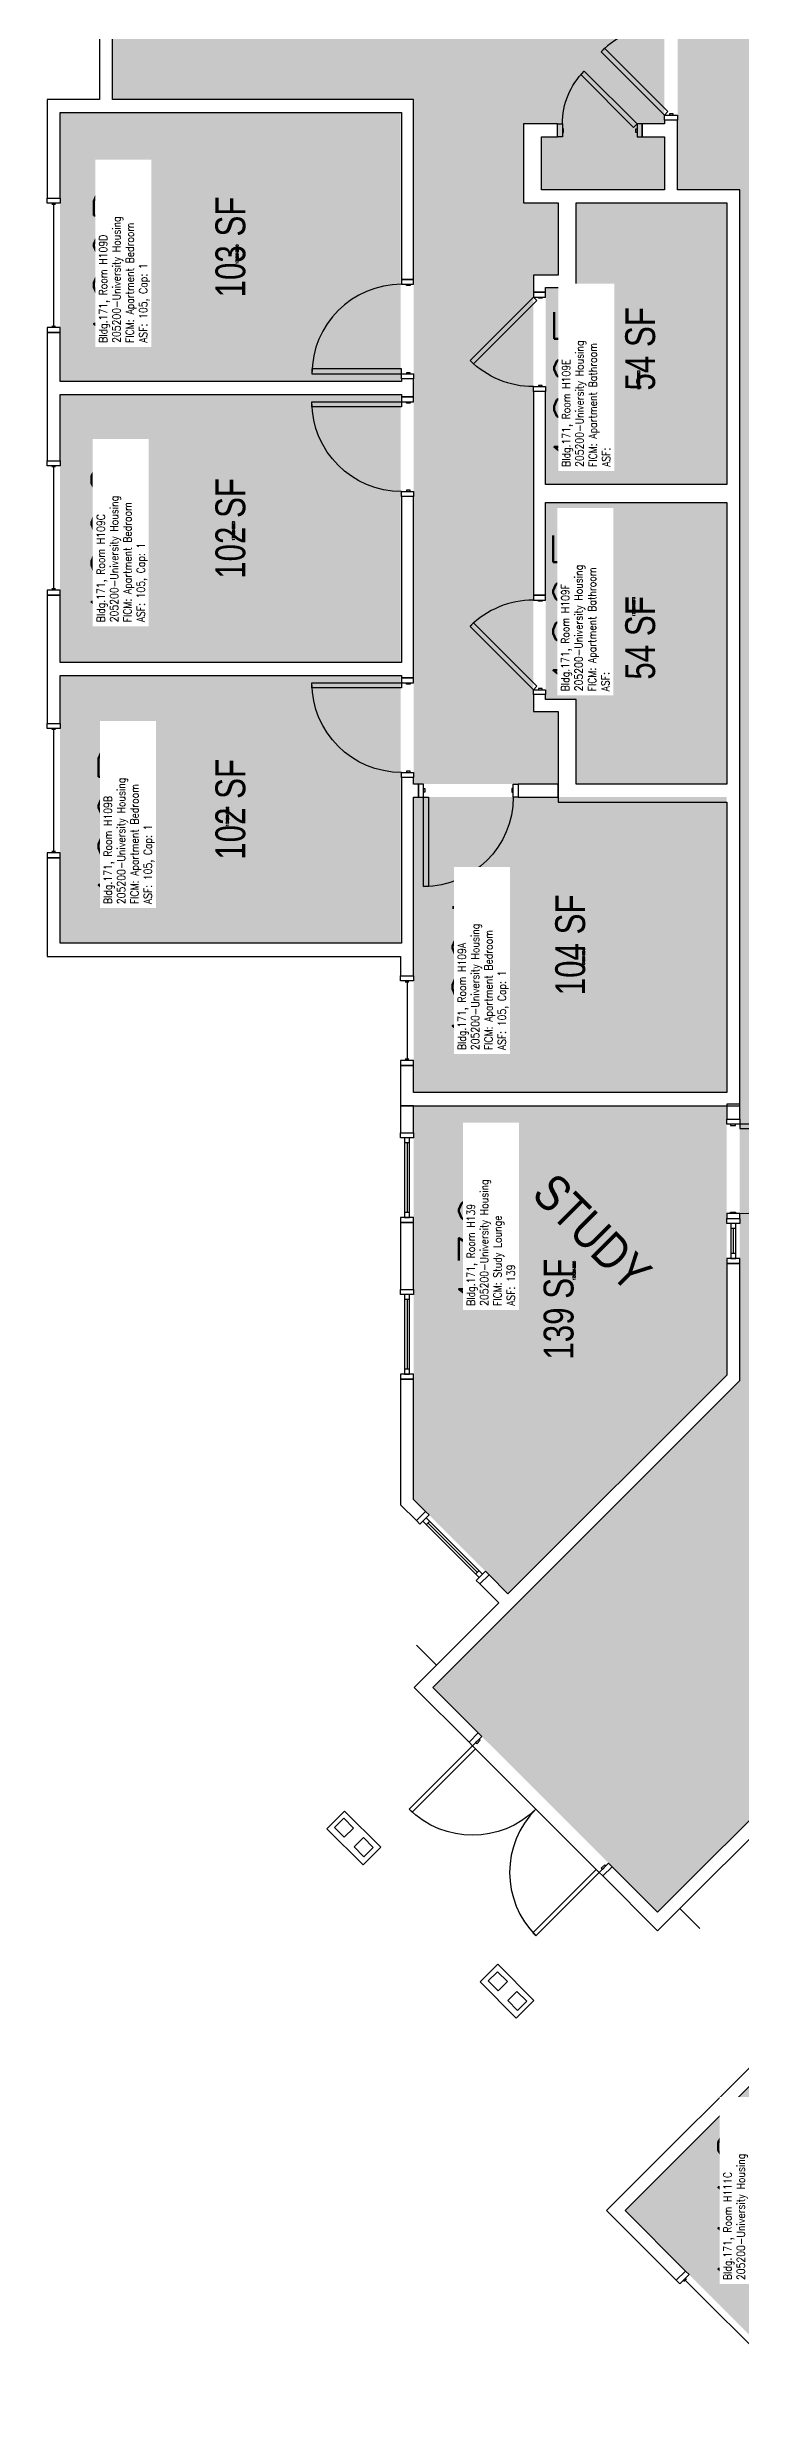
# Model space of a CAD drawing. Header units: inches. Extents: x -183 to 3698, y -798 to 1721.
# Drawn here: x 1087 to 1366, y 82 to 1028 of the extents above; entities that cross this region are included whole.
import ezdxf
from ezdxf.enums import TextEntityAlignment as Align

# ---------------------------------------------------------------- set-up
doc = ezdxf.new("R2010")
doc.units = ezdxf.units.IN
doc.header["$LTSCALE"] = 96
doc.header["$MEASUREMENT"] = 0
for name, color, linetype in [('A-AREA-IDEN', 1, 'Continuous'), ('A-DOOR', 2, 'Continuous'), ('A-GLAZ', 1, 'Continuous'), ('A-IDEN-RNUM', 7, 'Continuous'), ('A-IDEN-SNUM', 4, 'Continuous'), ('A-IDEN-VNUM', 4, 'Continuous'), ('A-WALL', 5, 'Continuous'), ('AREA-TEXT', 3, 'Continuous'), ('Rooms-Category-Color', 7, 'Continuous'), ('Rooms-College-Color', 7, 'Continuous'), ('Rooms-Department-Color', 7, 'Continuous'), ('Rooms-Division-Color', 7, 'Continuous'), ('Rooms-Information', 7, 'Continuous')]:
    doc.layers.add(name, color=color, linetype=linetype)
doc.styles.add('AREA', font='arial.ttf', dxfattribs={"width": 0.75, "height": 12})
doc.styles.add('ROOMSNUMBER', font='txt.shx', dxfattribs={"height": 0.03})
doc.styles.add('ROOMVNUMBER', font='simplex.shx', dxfattribs={"width": 0.85})
doc.styles.get("Standard").update_dxf_attribs({"font": 'ARIALN.TTF'})

msp = doc.modelspace()

# ---------------------------------------------------------------- hatches: boundary and pattern name
at = {"layer": 'Rooms-Category-Color', "true_color": 0x728ef3}
for points in [[(1234.19, 731.62), (1234.19, 1006.63), (1113.19, 1006.63), (1113.19, 1142.13), (1229.81, 1142.13), (1229.81, 1057.98), (1334.94, 1057.98), (1334.94, 996.86), (1325.99, 996.86), (1325.99, 991.61), (1334.94, 991.61), (1334.94, 970.41), (1285.56, 970.41), (1285.56, 991.61), (1291.99, 991.61), (1291.99, 996.86), (1278.31, 996.86), (1278.31, 965.16), (1292.19, 965.16), (1292.19, 936.41), (1282.31, 936.41), (1282.31, 760.38), (1292.19, 760.38), (1292.19, 731.62)], [(1092.19, 893.37), (1092.19, 1001.37), (1228.94, 1001.37), (1228.94, 893.37), (1092.63, 893.39)], [(1359.94, 852.03), (1359.94, 965.16), (1299.44, 965.16), (1299.44, 931.16), (1287.19, 931.16), (1287.19, 852.02)], [(1092.19, 780.5), (1092.19, 888.12), (1228.93, 888.14), (1228.94, 780.5), (1092.63, 780.51)], [(1287.19, 765.64), (1287.19, 844.77), (1359.94, 844.77), (1359.94, 731.64), (1299.44, 731.62), (1299.44, 765.62)], [(1092.19, 775.25), (1092.19, 667.62), (1228.94, 667.62), (1228.93, 775.26), (1092.63, 775.26)], [(1359.94, 607.64), (1234.19, 607.62), (1234.19, 726.37), (1359.94, 726.37)], [(1234.19, 602.38), (1359.94, 602.38), (1359.94, 494.17), (1272.08, 406.31), (1234.19, 444.2)], [(1395.2, 82.38), (1319.09, 158.48), (1415.79, 255.18), (1491.89, 179.06), (1395.52, 82.68)]]:
    msp.add_hatch(color=171, dxfattribs=at).paths.add_polyline_path(points)
at = {"layer": 'Rooms-Category-Color', "true_color": 0xadadad}
for points in [[(1461.19, 1142.75), (1365.19, 1142.75), (1365.19, 1052.73), (1340.19, 1052.73), (1340.19, 970.41), (1365.19, 970.41), (1365.19, 603), (1461.19, 603), (1461.19, 970.41), (1486.19, 970.41), (1486.19, 1052.73), (1461.19, 1052.73)], [(1241.85, 368.66), (1332.19, 278.33), (1592.19, 538.33), (1592.19, 602.38), (1365.19, 603), (1365.19, 491.99)]]:
    msp.add_hatch(color=253, dxfattribs=at).paths.add_polyline_path(points)
at = {"layer": 'Rooms-College-Color', "true_color": 0xadadad}
for points in [[(1234.19, 731.62), (1234.19, 1006.63), (1113.19, 1006.63), (1113.19, 1142.13), (1229.81, 1142.13), (1229.81, 1057.98), (1334.94, 1057.98), (1334.94, 996.86), (1325.99, 996.86), (1325.99, 991.61), (1334.94, 991.61), (1334.94, 970.41), (1285.56, 970.41), (1285.56, 991.61), (1291.99, 991.61), (1291.99, 996.86), (1278.31, 996.86), (1278.31, 965.16), (1292.19, 965.16), (1292.19, 936.41), (1282.31, 936.41), (1282.31, 760.38), (1292.19, 760.38), (1292.19, 731.62)], [(1461.19, 1142.75), (1365.19, 1142.75), (1365.19, 1052.73), (1340.19, 1052.73), (1340.19, 970.41), (1365.19, 970.41), (1365.19, 603), (1461.19, 603), (1461.19, 970.41), (1486.19, 970.41), (1486.19, 1052.73), (1461.19, 1052.73)], [(1092.19, 893.37), (1092.19, 1001.37), (1228.94, 1001.37), (1228.94, 893.37), (1092.63, 893.39)], [(1359.94, 852.03), (1359.94, 965.16), (1299.44, 965.16), (1299.44, 931.16), (1287.19, 931.16), (1287.19, 852.02)], [(1092.19, 780.5), (1092.19, 888.12), (1228.93, 888.14), (1228.94, 780.5), (1092.63, 780.51)], [(1287.19, 765.64), (1287.19, 844.77), (1359.94, 844.77), (1359.94, 731.64), (1299.44, 731.62), (1299.44, 765.62)], [(1092.19, 775.25), (1092.19, 667.62), (1228.94, 667.62), (1228.93, 775.26), (1092.63, 775.26)], [(1359.94, 607.64), (1234.19, 607.62), (1234.19, 726.37), (1359.94, 726.37)], [(1234.19, 602.38), (1359.94, 602.38), (1359.94, 494.17), (1272.08, 406.31), (1234.19, 444.2)], [(1241.85, 368.66), (1332.19, 278.33), (1592.19, 538.33), (1592.19, 602.38), (1365.19, 603), (1365.19, 491.99)], [(1395.2, 82.38), (1319.09, 158.48), (1415.79, 255.18), (1491.89, 179.06), (1395.52, 82.68)]]:
    msp.add_hatch(color=253, dxfattribs=at).paths.add_polyline_path(points)
at = {"layer": 'Rooms-Department-Color', "true_color": 0x604aed}
for points in [[(1234.19, 731.62), (1234.19, 1006.63), (1113.19, 1006.63), (1113.19, 1142.13), (1229.81, 1142.13), (1229.81, 1057.98), (1334.94, 1057.98), (1334.94, 996.86), (1325.99, 996.86), (1325.99, 991.61), (1334.94, 991.61), (1334.94, 970.41), (1285.56, 970.41), (1285.56, 991.61), (1291.99, 991.61), (1291.99, 996.86), (1278.31, 996.86), (1278.31, 965.16), (1292.19, 965.16), (1292.19, 936.41), (1282.31, 936.41), (1282.31, 760.38), (1292.19, 760.38), (1292.19, 731.62)], [(1092.19, 893.37), (1092.19, 1001.37), (1228.94, 1001.37), (1228.94, 893.37), (1092.63, 893.39)], [(1359.94, 852.03), (1359.94, 965.16), (1299.44, 965.16), (1299.44, 931.16), (1287.19, 931.16), (1287.19, 852.02)], [(1092.19, 780.5), (1092.19, 888.12), (1228.93, 888.14), (1228.94, 780.5), (1092.63, 780.51)], [(1287.19, 765.64), (1287.19, 844.77), (1359.94, 844.77), (1359.94, 731.64), (1299.44, 731.62), (1299.44, 765.62)], [(1092.19, 775.25), (1092.19, 667.62), (1228.94, 667.62), (1228.93, 775.26), (1092.63, 775.26)], [(1359.94, 607.64), (1234.19, 607.62), (1234.19, 726.37), (1359.94, 726.37)], [(1234.19, 602.38), (1359.94, 602.38), (1359.94, 494.17), (1272.08, 406.31), (1234.19, 444.2)], [(1395.2, 82.38), (1319.09, 158.48), (1415.79, 255.18), (1491.89, 179.06), (1395.52, 82.68)]]:
    msp.add_hatch(color=173, dxfattribs=at).paths.add_polyline_path(points)
at = {"layer": 'Rooms-Department-Color', "true_color": 0xacacac}
for points in [[(1461.19, 1142.75), (1365.19, 1142.75), (1365.19, 1052.73), (1340.19, 1052.73), (1340.19, 970.41), (1365.19, 970.41), (1365.19, 603), (1461.19, 603), (1461.19, 970.41), (1486.19, 970.41), (1486.19, 1052.73), (1461.19, 1052.73)], [(1241.85, 368.66), (1332.19, 278.33), (1592.19, 538.33), (1592.19, 602.38), (1365.19, 603), (1365.19, 491.99)]]:
    msp.add_hatch(color=253, dxfattribs=at).paths.add_polyline_path(points)
at = {"layer": 'Rooms-Division-Color', "true_color": 0x604aed}
for points in [[(1234.19, 731.62), (1234.19, 1006.63), (1113.19, 1006.63), (1113.19, 1142.13), (1229.81, 1142.13), (1229.81, 1057.98), (1334.94, 1057.98), (1334.94, 996.86), (1325.99, 996.86), (1325.99, 991.61), (1334.94, 991.61), (1334.94, 970.41), (1285.56, 970.41), (1285.56, 991.61), (1291.99, 991.61), (1291.99, 996.86), (1278.31, 996.86), (1278.31, 965.16), (1292.19, 965.16), (1292.19, 936.41), (1282.31, 936.41), (1282.31, 760.38), (1292.19, 760.38), (1292.19, 731.62)], [(1092.19, 893.37), (1092.19, 1001.37), (1228.94, 1001.37), (1228.94, 893.37), (1092.63, 893.39)], [(1359.94, 852.03), (1359.94, 965.16), (1299.44, 965.16), (1299.44, 931.16), (1287.19, 931.16), (1287.19, 852.02)], [(1092.19, 780.5), (1092.19, 888.12), (1228.93, 888.14), (1228.94, 780.5), (1092.63, 780.51)], [(1287.19, 765.64), (1287.19, 844.77), (1359.94, 844.77), (1359.94, 731.64), (1299.44, 731.62), (1299.44, 765.62)], [(1092.19, 775.25), (1092.19, 667.62), (1228.94, 667.62), (1228.93, 775.26), (1092.63, 775.26)], [(1359.94, 607.64), (1234.19, 607.62), (1234.19, 726.37), (1359.94, 726.37)], [(1234.19, 602.38), (1359.94, 602.38), (1359.94, 494.17), (1272.08, 406.31), (1234.19, 444.2)], [(1395.2, 82.38), (1319.09, 158.48), (1415.79, 255.18), (1491.89, 179.06), (1395.52, 82.68)]]:
    msp.add_hatch(color=173, dxfattribs=at).paths.add_polyline_path(points)
at = {"layer": 'Rooms-Division-Color', "true_color": 0xadadad}
for points in [[(1461.19, 1142.75), (1365.19, 1142.75), (1365.19, 1052.73), (1340.19, 1052.73), (1340.19, 970.41), (1365.19, 970.41), (1365.19, 603), (1461.19, 603), (1461.19, 970.41), (1486.19, 970.41), (1486.19, 1052.73), (1461.19, 1052.73)], [(1241.85, 368.66), (1332.19, 278.33), (1592.19, 538.33), (1592.19, 602.38), (1365.19, 603), (1365.19, 491.99)]]:
    msp.add_hatch(color=253, dxfattribs=at).paths.add_polyline_path(points)

# ---------------------------------------------------------------- linework, layer by layer
at = {"layer": 'A-DOOR'}
for p, q in [((1359.94, 595), (1359.94, 597)), ((1359.94, 597), (1365.19, 597)), ((1365.19, 597), (1365.19, 595)), ((1365.19, 595), (1359.94, 595)), ((1361.44, 595), (1361.44, 594.38)), ((1363.44, 595), (1361.44, 595)), ((1361.44, 594.38), (1363.44, 594.38)), ((1363.44, 594.38), (1363.44, 595)), ((1365.19, 595), (1365.19, 593.25)), ((1401.19, 595), (1365.19, 595)), ((1365.19, 593.25), (1401.19, 593.25)), ((1359.94, 559), (1359.94, 557)), ((1365.19, 559), (1359.94, 559)), ((1361.44, 559), (1361.44, 559.63)), ((1361.44, 559.63), (1363.44, 559.63)), ((1363.44, 559), (1361.44, 559)), ((1363.44, 559.63), (1363.44, 559)), ((1365.19, 557), (1365.19, 559)), ((1359.94, 557), (1365.19, 557)), ((1260.15, 350.36), (1256.44, 346.65)), ((1261.56, 348.95), (1260.15, 350.36)), ((1232.39, 319.78), (1257.85, 345.24)), ((1259.09, 344), (1233.63, 318.54)), ((1256.44, 346.65), (1257.85, 345.24)), ((1257.85, 345.24), (1261.56, 348.95)), ((1257.85, 345.24), (1308.76, 294.32)), ((1257.85, 345.24), (1259.09, 344)), ((1259.09, 346.47), (1260.5, 347.89)), ((1259.53, 346.03), (1259.09, 346.47)), ((1260.94, 347.45), (1259.53, 346.03)), ((1260.5, 347.89), (1260.94, 347.45)), ((1233.63, 318.54), (1232.39, 319.78)), ((1307.53, 295.56), (1282.07, 270.11)), ((1283.31, 268.87), (1308.76, 294.32)), ((1308.76, 294.32), (1307.53, 295.56)), ((1308.76, 294.32), (1312.47, 298.04)), ((1310.18, 292.91), (1308.76, 294.32)), ((1310.97, 297.42), (1309.56, 296)), ((1309.56, 296), (1310, 295.56)), ((1310, 295.56), (1311.41, 296.98)), ((1313.89, 296.62), (1310.18, 292.91)), ((1311.41, 296.98), (1310.97, 297.42)), ((1312.47, 298.04), (1313.89, 296.62)), ((1282.07, 270.11), (1283.31, 268.87))]:
    msp.add_line(p, q, dxfattribs=at)
for points in [[(1334.94, 1000.34), (1336.35, 1001.76), (1310.9, 1027.21), (1309.48, 1025.8)], [(1323.94, 996.86), (1322.52, 995.44), (1301.31, 1016.66), (1302.73, 1018.07)], [(1293.94, 991.61), (1291.94, 991.61), (1291.94, 996.86), (1293.94, 996.86)], [(1293.94, 993.36), (1294.44, 993.36), (1294.44, 994.86), (1293.94, 994.86)], [(1323.94, 993.36), (1323.44, 993.36), (1323.44, 994.86), (1323.94, 994.86)], [(1323.94, 991.61), (1325.94, 991.61), (1325.94, 996.86), (1323.94, 996.86)], [(1340.19, 1000.34), (1340.19, 998.34), (1334.94, 998.34), (1334.94, 1000.34)], [(1338.44, 1000.34), (1338.44, 1000.84), (1336.94, 1000.84), (1336.94, 1000.34)], [(1234.19, 932.38), (1234.19, 934.38), (1229.31, 934.38), (1229.31, 932.38)], [(1232.81, 932.38), (1232.81, 931.88), (1231.31, 931.88), (1231.31, 932.38)], [(1282.31, 927.27), (1283.73, 925.85), (1258.27, 900.4), (1256.86, 901.81)], [(1287.19, 927.27), (1287.19, 929.27), (1282.31, 929.27), (1282.31, 927.27)], [(1285.81, 927.27), (1285.81, 926.77), (1284.31, 926.77), (1284.31, 927.27)], [(1229.31, 896.38), (1229.31, 898.38), (1193.31, 898.38), (1193.31, 896.38)], [(1234.19, 896.38), (1234.19, 894.38), (1229.31, 894.38), (1229.31, 896.38)], [(1232.81, 896.38), (1232.81, 896.88), (1231.31, 896.88), (1231.31, 896.38)], [(1287.19, 891.27), (1287.19, 889.27), (1282.31, 889.27), (1282.31, 891.27)], [(1285.81, 891.27), (1285.81, 891.77), (1284.31, 891.77), (1284.31, 891.27)], [(1229.31, 885.12), (1229.31, 883.12), (1193.31, 883.12), (1193.31, 885.12)], [(1234.19, 885.12), (1234.19, 887.12), (1229.31, 887.12), (1229.31, 885.12)], [(1232.81, 885.12), (1232.81, 884.62), (1231.31, 884.62), (1231.31, 885.12)], [(1234.19, 849.12), (1234.19, 847.12), (1229.31, 847.12), (1229.31, 849.12)], [(1232.81, 849.12), (1232.81, 849.62), (1231.31, 849.62), (1231.31, 849.12)], [(1287.19, 805.52), (1287.19, 807.52), (1282.31, 807.52), (1282.31, 805.52)], [(1285.81, 805.52), (1285.81, 805.02), (1284.31, 805.02), (1284.31, 805.52)], [(1282.31, 769.52), (1283.73, 770.93), (1258.27, 796.39), (1256.86, 794.97)], [(1229.31, 772.25), (1229.31, 770.25), (1193.31, 770.25), (1193.31, 772.25)], [(1234.19, 772.25), (1234.19, 774.25), (1229.31, 774.25), (1229.31, 772.25)], [(1232.81, 772.25), (1232.81, 771.75), (1231.31, 771.75), (1231.31, 772.25)], [(1287.19, 769.52), (1287.19, 767.52), (1282.31, 767.52), (1282.31, 769.52)], [(1285.81, 769.52), (1285.81, 770.02), (1284.31, 770.02), (1284.31, 769.52)], [(1234.19, 736.25), (1234.19, 734.25), (1229.31, 734.25), (1229.31, 736.25)], [(1232.81, 736.25), (1232.81, 736.75), (1231.31, 736.75), (1231.31, 736.25)], [(1238.19, 731.62), (1236.19, 731.62), (1236.19, 726.37), (1238.19, 726.37)], [(1238.19, 729.88), (1238.69, 729.88), (1238.69, 728.38), (1238.19, 728.38)], [(1274.19, 729.88), (1273.69, 729.88), (1273.69, 728.38), (1274.19, 728.38)], [(1274.19, 731.62), (1276.19, 731.62), (1276.19, 726.37), (1274.19, 726.37)], [(1238.19, 726.37), (1240.19, 726.37), (1240.19, 690.38), (1238.19, 690.38)]]:
    msp.add_lwpolyline(points, close=True, dxfattribs=at)
for centre, start, end in [((1334.94, 1000.34), 90, 135), ((1229.31, 896.38), 90, 180), ((1282.31, 769.52), 90, 135), ((1365.19, 595), 270, 0), ((1308.76, 294.32), 135, 225)]:
    msp.add_arc(centre, 36, start, end, dxfattribs=at)
at = {"layer": 'A-DOOR', "extrusion": (0, 0, -1)}
for centre, radius, start, end in [((-1323.94, 996.86), 30, 0, 45), ((-1282.31, 927.27), 36, 270, 315), ((-1229.31, 885.12), 36, 270, 0), ((-1229.31, 772.25), 36, 270, 0), ((-1238.19, 726.37), 36, 180, 270), ((-1257.85, 345.24), 36, 225, 315)]:
    msp.add_arc(centre, radius, start, end, dxfattribs=at)
at = {"layer": 'A-GLAZ'}
for p, q in [((1090.31, 964.47), (1088.81, 964.47)), ((1089.56, 964.47), (1089.56, 915.47)), ((1090.31, 915.47), (1088.81, 915.47)), ((1090.31, 859), (1088.81, 859)), ((1089.56, 859), (1089.56, 810)), ((1090.31, 810), (1088.81, 810)), ((1090.31, 753.47), (1088.81, 753.47)), ((1089.56, 753.47), (1089.56, 704.47)), ((1090.31, 704.47), (1088.81, 704.47)), ((1232.31, 652.01), (1230.81, 652.01)), ((1231.56, 652.01), (1231.56, 621.01)), ((1232.31, 621.01), (1230.81, 621.01)), ((1228.94, 589.51), (1228.94, 591.51)), ((1228.94, 591.51), (1234.19, 591.51)), ((1234.19, 589.51), (1228.94, 589.51)), ((1232.56, 589.51), (1230.56, 589.51)), ((1230.56, 589.51), (1230.56, 557.51)), ((1232.56, 587.51), (1230.56, 587.51)), ((1231.56, 587.51), (1231.56, 559.51)), ((1232.56, 557.51), (1232.56, 589.51)), ((1234.19, 591.51), (1234.19, 589.51)), ((1232.56, 559.51), (1230.56, 559.51)), ((1228.94, 557.51), (1228.94, 555.51)), ((1234.19, 557.51), (1228.94, 557.51)), ((1228.94, 555.51), (1234.19, 555.51)), ((1230.56, 557.51), (1232.56, 557.51)), ((1234.19, 555.51), (1234.19, 557.51)), ((1359.94, 555), (1359.94, 557)), ((1359.94, 557), (1365.19, 557)), ((1365.19, 555), (1359.94, 555)), ((1363.56, 555), (1361.56, 555)), ((1361.56, 555), (1361.56, 541)), ((1363.56, 553), (1361.56, 553)), ((1362.56, 553), (1362.56, 543)), ((1363.56, 541), (1363.56, 555)), ((1365.19, 557), (1365.19, 555)), ((1359.94, 541), (1359.94, 539)), ((1365.19, 541), (1359.94, 541)), ((1359.94, 539), (1365.19, 539)), ((1363.56, 543), (1361.56, 543)), ((1361.56, 541), (1363.56, 541)), ((1365.19, 539), (1365.19, 541)), ((1228.94, 526.51), (1228.94, 528.51)), ((1228.94, 528.51), (1234.19, 528.51)), ((1234.19, 526.51), (1228.94, 526.51)), ((1232.56, 526.51), (1230.56, 526.51)), ((1230.56, 526.51), (1230.56, 494.51)), ((1232.56, 524.51), (1230.56, 524.51)), ((1231.56, 524.51), (1231.56, 496.51)), ((1232.56, 494.51), (1232.56, 526.51)), ((1234.19, 528.51), (1234.19, 526.51)), ((1228.94, 494.51), (1228.94, 492.51)), ((1234.19, 494.51), (1228.94, 494.51)), ((1228.94, 492.51), (1234.19, 492.51)), ((1232.56, 496.51), (1230.56, 496.51)), ((1230.56, 494.51), (1232.56, 494.51)), ((1234.19, 492.51), (1234.19, 494.51)), ((1235.29, 435.68), (1239, 439.39)), ((1236.71, 434.26), (1235.29, 435.68)), ((1240.42, 437.98), (1236.71, 434.26)), ((1239.27, 436.83), (1237.85, 435.41)), ((1237.85, 435.41), (1260.48, 412.78)), ((1239, 439.39), (1240.42, 437.98)), ((1261.9, 414.2), (1239.27, 436.83)), ((1240.68, 435.41), (1239.27, 434)), ((1239.98, 434.71), (1259.77, 414.91)), ((1260.48, 415.61), (1259.07, 414.2)), ((1263.05, 415.35), (1259.33, 411.64)), ((1259.33, 411.64), (1260.75, 410.22)), ((1260.48, 412.78), (1261.9, 414.2)), ((1260.75, 410.22), (1264.46, 413.93)), ((1264.46, 413.93), (1263.05, 415.35)), ((1343.83, 131.09), (1342.77, 130.03)), ((1377.95, 95.91), (1343.3, 130.56))]:
    msp.add_line(p, q, dxfattribs=at)
for points in [[(1086.94, 964.97), (1086.94, 966.97), (1092.19, 966.97), (1092.19, 964.97)], [(1086.94, 914.97), (1086.94, 912.97), (1092.19, 912.97), (1092.19, 914.97)], [(1086.94, 859.5), (1086.94, 861.5), (1092.19, 861.5), (1092.19, 859.5)], [(1086.94, 809.5), (1086.94, 807.5), (1092.19, 807.5), (1092.19, 809.5)], [(1086.94, 753.97), (1086.94, 755.97), (1092.19, 755.97), (1092.19, 753.97)], [(1086.94, 703.97), (1086.94, 701.97), (1092.19, 701.97), (1092.19, 703.97)], [(1228.94, 652.51), (1228.94, 654.51), (1234.19, 654.51), (1234.19, 652.51)], [(1228.94, 620.51), (1228.94, 618.51), (1234.19, 618.51), (1234.19, 620.51)], [(1341.09, 129.06), (1339.68, 130.47), (1343.39, 134.18), (1344.81, 132.77)]]:
    msp.add_lwpolyline(points, close=True, dxfattribs=at)
at = {"layer": 'A-WALL'}
for p, q in [((1107.94, 1038), (1107.94, 1006.63)), ((1113.19, 1006.63), (1113.19, 1038)), ((1086.94, 1006.63), (1086.94, 966.97)), ((1107.94, 1006.63), (1086.94, 1006.63)), ((1234.19, 1006.63), (1113.19, 1006.63)), ((1234.19, 934.38), (1234.19, 1006.63)), ((1092.19, 966.97), (1092.19, 1001.37)), ((1092.19, 1001.37), (1229.31, 1001.37)), ((1229.31, 1001.37), (1229.31, 934.38)), ((1278.31, 996.86), (1278.31, 965.16)), ((1291.94, 996.86), (1278.31, 996.86)), ((1291.94, 991.61), (1291.94, 996.86)), ((1334.94, 996.86), (1325.94, 996.86)), ((1325.94, 996.86), (1325.94, 991.61)), ((1334.94, 998.34), (1334.94, 996.86)), ((1340.19, 998.34), (1334.94, 998.34)), ((1340.19, 970.41), (1340.19, 998.34)), ((1285.56, 970.41), (1285.56, 991.61)), ((1285.56, 991.61), (1291.94, 991.61)), ((1325.94, 991.61), (1334.94, 991.61)), ((1334.94, 991.61), (1334.94, 970.41)), ((1086.94, 966.97), (1092.19, 966.97)), ((1278.31, 965.16), (1292.19, 965.16)), ((1334.94, 970.41), (1285.56, 970.41)), ((1292.19, 965.16), (1292.19, 936.03)), ((1299.44, 931.16), (1299.44, 965.16)), ((1299.44, 965.16), (1359.94, 965.16)), ((1365.19, 970.41), (1340.19, 970.41)), ((1359.94, 965.16), (1359.94, 852.02)), ((1365.19, 731), (1365.19, 970.41)), ((1282.31, 936.03), (1282.31, 929.27)), ((1292.19, 936.03), (1282.31, 936.03)), ((1229.31, 934.38), (1234.19, 934.38)), ((1282.31, 929.27), (1287.19, 929.27)), ((1287.19, 929.27), (1287.19, 931.16)), ((1287.19, 931.16), (1299.44, 931.16)), ((1086.94, 912.97), (1086.94, 861.5)), ((1092.19, 912.97), (1086.94, 912.97)), ((1092.19, 893.37), (1092.19, 912.97)), ((1229.31, 893.37), (1092.19, 893.37)), ((1229.31, 894.38), (1229.31, 893.37)), ((1234.19, 894.38), (1229.31, 894.38)), ((1234.19, 887.12), (1234.19, 894.38)), ((1282.31, 889.27), (1282.31, 807.52)), ((1287.19, 889.27), (1282.31, 889.27)), ((1287.19, 852.02), (1287.19, 889.27)), ((1092.19, 861.5), (1092.19, 888.12)), ((1092.19, 888.12), (1229.31, 888.12)), ((1229.31, 888.12), (1229.31, 887.12)), ((1229.31, 887.12), (1234.19, 887.12)), ((1086.94, 861.5), (1092.19, 861.5)), ((1359.94, 852.02), (1287.19, 852.02)), ((1229.31, 847.12), (1229.31, 780.5)), ((1234.19, 847.12), (1229.31, 847.12)), ((1234.19, 774.25), (1234.19, 847.12)), ((1287.19, 807.52), (1287.19, 844.77)), ((1287.19, 844.77), (1359.94, 844.77)), ((1359.94, 844.77), (1359.94, 731.62)), ((1092.19, 807.5), (1086.94, 807.5)), ((1086.94, 807.5), (1086.94, 755.97)), ((1092.19, 780.5), (1092.19, 807.5)), ((1282.31, 807.52), (1287.19, 807.52)), ((1229.31, 780.5), (1092.19, 780.5)), ((1092.19, 775.25), (1229.31, 775.25)), ((1092.19, 755.97), (1092.19, 775.25)), ((1229.31, 775.25), (1229.31, 774.25)), ((1229.31, 774.25), (1234.19, 774.25)), ((1282.31, 767.52), (1282.31, 760.75)), ((1287.19, 767.52), (1282.31, 767.52)), ((1287.19, 765.62), (1287.19, 767.52)), ((1282.31, 760.75), (1292.19, 760.75)), ((1299.44, 765.62), (1287.19, 765.62)), ((1292.19, 760.75), (1292.19, 724.38)), ((1299.44, 731.62), (1299.44, 765.62)), ((1086.94, 755.97), (1092.19, 755.97)), ((1229.31, 734.25), (1229.31, 667.62)), ((1234.19, 734.25), (1229.31, 734.25)), ((1234.19, 731.62), (1234.19, 734.25)), ((1236.19, 731.62), (1234.19, 731.62)), ((1236.19, 726.37), (1236.19, 731.62)), ((1292.19, 731.62), (1276.19, 731.62)), ((1276.19, 731.62), (1276.19, 726.37)), ((1292.19, 726.37), (1292.19, 731.62)), ((1359.94, 731.62), (1299.44, 731.62)), ((1365.19, 602.38), (1365.19, 731)), ((1234.19, 663), (1234.19, 726.37)), ((1234.19, 726.37), (1236.19, 726.37)), ((1276.19, 726.37), (1292.19, 726.37)), ((1292.19, 724.38), (1359.94, 724.38)), ((1359.94, 724.38), (1359.94, 607.62)), ((1086.94, 701.97), (1086.94, 662.38)), ((1092.19, 701.97), (1086.94, 701.97)), ((1092.19, 667.62), (1092.19, 701.97)), ((1086.94, 662.38), (1228.94, 662.38)), ((1229.31, 667.62), (1092.19, 667.62)), ((1228.94, 662.38), (1228.94, 654.51)), ((1234.19, 654.51), (1234.19, 663)), ((1228.94, 654.51), (1234.19, 654.51)), ((1228.94, 618.51), (1228.94, 602.38)), ((1234.19, 618.51), (1228.94, 618.51)), ((1234.19, 607.62), (1234.19, 618.51)), ((1359.94, 607.62), (1234.19, 607.62)), ((1234.19, 602.38), (1228.94, 602.38)), ((1228.94, 602.38), (1228.94, 591.51)), ((1228.94, 602.38), (1365.19, 602.38)), ((1234.19, 591.51), (1234.19, 602.38)), ((1365.19, 603), (1359.94, 603)), ((1359.94, 603), (1359.94, 597)), ((1359.94, 597), (1365.19, 597)), ((1365.19, 597), (1365.19, 603)), ((1228.94, 591.51), (1234.19, 591.51)), ((1234.19, 555.51), (1228.94, 555.51)), ((1228.94, 555.51), (1228.94, 528.51)), ((1234.19, 528.51), (1234.19, 555.51)), ((1365.19, 539), (1359.94, 539)), ((1359.94, 539), (1359.94, 494.17)), ((1365.19, 491.99), (1365.19, 539)), ((1228.94, 528.51), (1234.19, 528.51)), ((1234.19, 492.51), (1228.94, 492.51)), ((1228.94, 492.51), (1228.94, 442.03)), ((1234.19, 444.2), (1234.19, 492.51)), ((1241.85, 368.66), (1365.19, 491.99)), ((1359.94, 494.17), (1272.08, 406.31)), ((1228.94, 442.03), (1235.29, 435.68)), ((1239, 439.39), (1234.19, 444.2)), ((1235.29, 435.68), (1239, 439.39)), ((1264.46, 413.93), (1260.75, 410.22)), ((1260.75, 410.22), (1268.37, 402.6)), ((1272.08, 406.31), (1264.46, 413.93)), ((1268.37, 402.6), (1234.43, 368.66)), ((1458.76, 404.9), (1332.19, 278.33)), ((1332.19, 270.9), (1462.47, 401.19)), ((1243.36, 377.59), (1235.31, 385.63)), ((1234.43, 368.66), (1256.44, 346.65)), ((1260.15, 350.36), (1241.85, 368.66)), ((1256.44, 346.65), (1260.15, 350.36)), ((1199.34, 311.88), (1206.45, 318.99)), ((1202.38, 312.39), (1206.1, 316.12)), ((1206.33, 308.43), (1202.38, 312.39)), ((1206.1, 316.12), (1210.06, 312.16)), ((1210.06, 312.16), (1206.33, 308.43)), ((1206.45, 318.99), (1221, 304.44)), ((1213.89, 297.33), (1199.34, 311.88)), ((1210.29, 304.59), (1214.01, 308.32)), ((1214.24, 300.63), (1210.29, 304.59)), ((1221, 304.44), (1213.89, 297.33)), ((1214.01, 308.32), (1217.97, 304.36)), ((1217.97, 304.36), (1214.24, 300.63)), ((1313.89, 296.62), (1310.18, 292.91)), ((1332.19, 278.33), (1313.89, 296.62)), ((1310.18, 292.91), (1332.19, 270.9)), ((1349.16, 271.79), (1341.11, 279.83)), ((1267.97, 257.47), (1260.86, 250.36)), ((1282.52, 242.93), (1267.97, 257.47)), ((1311.68, 158.47), (1412.09, 258.88)), ((1260.86, 250.36), (1275.41, 235.81)), ((1267.89, 254.44), (1264.16, 250.72)), ((1264.16, 250.72), (1268.12, 246.76)), ((1271.84, 250.49), (1267.89, 254.44)), ((1268.12, 246.76), (1271.84, 250.49)), ((1275.69, 246.53), (1271.96, 242.81)), ((1279.65, 242.58), (1275.69, 246.53)), ((1415.8, 255.17), (1319.1, 158.47)), ((1271.96, 242.81), (1275.92, 238.85)), ((1275.41, 235.81), (1282.52, 242.93)), ((1275.92, 238.85), (1279.65, 242.58)), ((1339.68, 130.47), (1311.68, 158.47)), ((1319.1, 158.47), (1343.39, 134.18)), ((1343.39, 134.18), (1339.68, 130.47))]:
    msp.add_line(p, q, dxfattribs=at)

# ---------------------------------------------------------------- texts
at = {"layer": 'A-AREA-IDEN'}
msp.add_text('STUDY', height=14.4, rotation=315, dxfattribs=at).set_placement((1300.84, 546.38), align=Align.CENTER)
at = {"layer": 'A-IDEN-RNUM', "style": 'ROOMSNUMBER', "width": 0.85}
for s, p in [('0109-D0', (1163.31, 944.45)), ('0109-E0', (1324.57, 893.89)), ('0109-C0', (1161.85, 833.32)), ('0109-F0', (1322.61, 802.81)), ('0109-B0', (1159.42, 718.59)), ('0109-A0', (1302.52, 661.79)), ('0139-00', (1298.7, 536.09))]:
    msp.add_text(s, height=1, rotation=90, dxfattribs=at).set_placement(p, align=Align.MIDDLE_CENTER)
at = {"layer": 'A-IDEN-SNUM', "style": 'ROOMSNUMBER', "width": 0.85}
for s, p in [('1710H109D0', (1163.31, 944.45)), ('1710H109E0', (1324.57, 893.89)), ('1710H109C0', (1161.85, 833.32)), ('1710H109F0', (1322.61, 802.81)), ('1710H109B0', (1159.42, 718.59)), ('1710H109A0', (1302.52, 661.79)), ('1710H13900', (1298.7, 536.09))]:
    msp.add_text(s, height=1, rotation=90, dxfattribs=at).set_placement(p, align=Align.MIDDLE_CENTER)
at = {"layer": 'A-IDEN-VNUM', "style": 'ROOMVNUMBER', "width": 0.85}
for s, p in [('109D', (1116.98, 940.73)), ('109E', (1301.89, 890.43)), ('109C', (1116.03, 828.93)), ('109F', (1301.55, 800.29)), ('109B', (1118.87, 715.24)), ('109A', (1261.07, 657.47)), ('139', (1263.61, 544.25)), ('111C', (1367.8, 159.21))]:
    msp.add_text(s, height=22.5, rotation=90, dxfattribs=at).set_placement(p, align=Align.MIDDLE_CENTER)
at = {"layer": 'AREA-TEXT', "style": 'AREA', "width": 0.75}
for s, p in [('103 SF', (1160.57, 947.38)), ('54 SF', (1325.18, 906.48)), ('102 SF', (1160.56, 834.32)), ('54 SF', (1325.18, 790.31)), ('102 SF', (1160.56, 721.44)), ('104 SF', (1297.06, 667)), ('139 SF', (1292.4, 520.61))]:
    msp.add_text(s, height=12, rotation=90, dxfattribs=at).set_placement(p, align=Align.MIDDLE_CENTER)

# ---------------------------------------------------------------- next in the draw order: texts
at = {"layer": 'Rooms-Information', "char_height": 3.2143, "width": 72, "attachment_point": 7, "rotation": 90, "style": 'ROOMVNUMBER', "bg_fill": 3, "box_fill_scale": 1.5, "bg_fill_color": 256, "bg_fill_true_color": 13158600, "bg_fill_transparency": 0}
for s, insert in [('Bldg.171, Room H109D^M^J205200-University Housing^M^JFICM: Apartment Bedroom^M^JASF: 105, Cap: 1', (1128.23, 908.86)), ('Bldg.171, Room H109E^M^J205200-University Housing^M^JFICM: Apartment Bathroom^M^JASF: ', (1313.14, 859.01)), ('Bldg.171, Room H109C^M^J205200-University Housing^M^JFICM: Apartment Bedroom^M^JASF: 105, Cap: 1', (1127.28, 796.6)), ('Bldg.171, Room H109F^M^J205200-University Housing^M^JFICM: Apartment Bathroom^M^JASF: ', (1312.8, 768.87)), ('Bldg.171, Room H109B^M^J205200-University Housing^M^JFICM: Apartment Bedroom^M^JASF: 105, Cap: 1', (1130.12, 683.36)), ('Bldg.171, Room H109A^M^J205200-University Housing^M^JFICM: Apartment Bedroom^M^JASF: 105, Cap: 1', (1272.32, 624.69)), ('Bldg.171, Room H139^M^J205200-University Housing^M^JFICM: Study Lounge^M^JASF: 139', (1274.86, 521.94)), ('Bldg.171, Room H111C^M^J205200-University Housing^M^JFICM: Apartment Bedroom^M^JASF: 105, Cap: 1', (1379.05, 130.52))]:
    msp.add_mtext(s, dxfattribs=dict(at, insert=insert))

doc.saveas('drawing.dxf')
